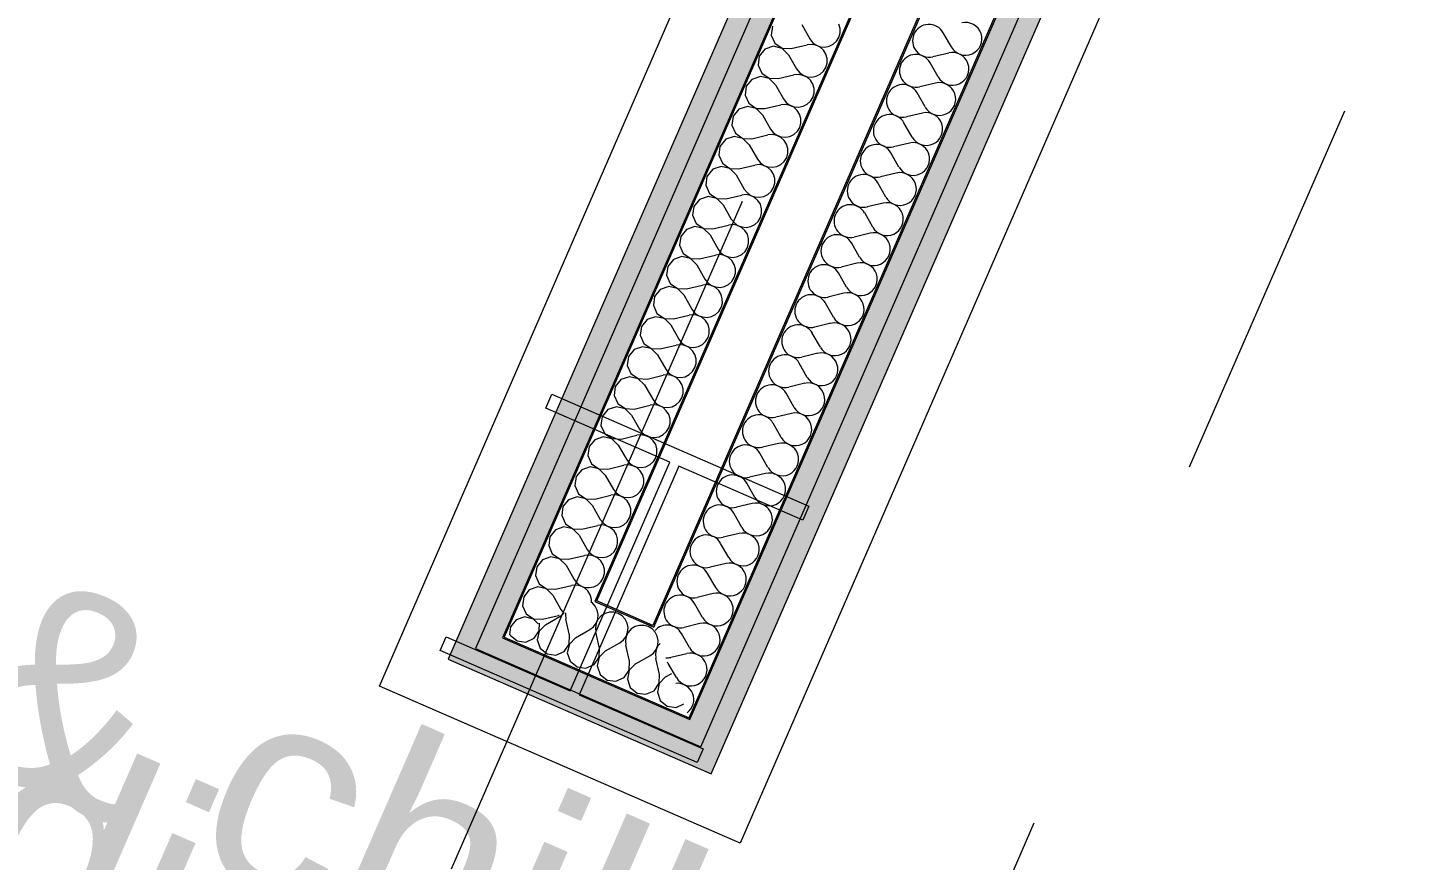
# Model space of a CAD drawing. Header units: millimetres. Extents: x -89663 to 74273, y -103666 to 18539.
# Drawn here: x -24198 to -23187, y -34435 to -33830 of the extents above; entities that cross this region are included whole.
import ezdxf
from ezdxf.enums import TextEntityAlignment as Align

# ---------------------------------------------------------------- set-up
doc = ezdxf.new("R2010")
doc.units = ezdxf.units.MM
doc.header["$MEASUREMENT"] = 0
doc.linetypes.add('Dashed', pattern=[564.444447, 282.222223, -282.222223])
doc.linetypes.add('Double Dashed', pattern=[1093.611073, 529.166651, -211.666656, 141.111112, -211.666656])
for name, color, linetype in [('A-25-M_Wall_Int', 7, 'Continuous'), ('A-95-MC_Marker_Section_P2.Marker', 7, 'Continuous'), ('COLUMN.IFC Import', 7, 'Continuous'), ('New_A-05-M_Gross_Int_Circulation', 7, 'Continuous'), ('New_A-15-MG_Structural_Grid_Phase_2', 7, 'Continuous'), ('New_A-25-M_Wall_Int', 7, 'Continuous')]:
    doc.layers.add(name, color=color, linetype=linetype)
for name, color, linetype, lineweight in [('A-25-M_Wall_Int_Pen_No__1', 7, 'Continuous', 13), ('A-95-MC_Marker_Section_P2.Marker_Pen_No__1', 7, 'Continuous', 13), ('COLUMN.IFC Import_Pen_No__2', 8, 'Continuous', 15), ('New_A-25-M_Wall_Int_Pen_No__1', 7, 'Continuous', 13), ('New_A-95-P_Text_1_50_GA_Pen_No__1', 7, 'Continuous', 13), ('New_ArchiCAD Zone Stamps_Pen_No__6', 7, 'Continuous', 35)]:
    doc.layers.add(name, color=color, linetype=linetype, lineweight=lineweight)
for name, color, linetype, lineweight, true_color in [('A-25-M_Wall_Int_Pen_No__107', 7, 'Continuous', 15, 0xa6a6a6), ('New_A-05-M_Gross_Int_Circulation_Pen_No__74', 7, 'Continuous', 20, 0x606060), ('New_A-15-MG_Structural_Grid_Phase_2_Pen_No__222', 7, 'Continuous', 13, 0x65af33), ('New_A-25-M_Wall_Int_Pen_No__107', 7, 'Continuous', 15, 0xa6a6a6)]:
    doc.layers.add(name, color=color, linetype=linetype, lineweight=lineweight, true_color=true_color)
doc.styles.add('GENERATED_STYLE_1', font='')
doc.styles.add('GENERATED_STYLE_3', font='')
doc.styles.add('GENERATED_STYLE_4', font='')
doc.styles.get('GENERATED_STYLE_1').set_extended_font_data('Arial', bold=True)
doc.styles.get('GENERATED_STYLE_3').set_extended_font_data('Arial')
doc.styles.get('GENERATED_STYLE_4').set_extended_font_data('Swis721 BT')

# ---------------------------------------------------------------- blocks, each defined once
blk = doc.blocks.new('catering seating and servery_INB 0113_1_1', base_point=(-33684.2, -45971.9))
at = {"layer": 'New_A-05-M_Gross_Int_Circulation_Pen_No__74', "linetype": 'Continuous'}
for p, q in [((-23057.6, -32992), (-23679.7, -34422.3)), ((-23942.1, -34308.1), (-23473, -33229.6)), ((-23679.7, -34422.3), (-23942.1, -34308.1))]:
    blk.add_line(p, q, dxfattribs=at)
at = {"layer": 'New_ArchiCAD Zone Stamps_Pen_No__6'}
for tag, height, style, p in [('ROOM_NAME', 250, 'GENERATED_STYLE_1', (-35356, -44046.5)), ('zoneNameLine2', 250, 'GENERATED_STYLE_1', (-35544.4, -44478.6)), ('ROOM_NUMBER', 200, 'GENERATED_STYLE_3', (-35732.8, -44899.3)), ('measuredAreaCode', 200, 'GENERATED_STYLE_3', (-35889.9, -45259.4)), ('DUMMY_649', 200, 'GENERATED_STYLE_3', (-35582.5, -45393.5)), ('DUMMY_650', 200, 'GENERATED_STYLE_3', (-34953.3, -45667.8)), ('DUMMY_651', 133.3, 'GENERATED_STYLE_3', (-34674, -45774.4))]:
    blk.add_attdef(tag, text='', height=height, rotation=336.4404, dxfattribs=dict(at, style=style)).set_placement(p, align=Align.TOP_LEFT)
blk = doc.blocks.new('*X487')
at = {"layer": 'New_A-25-M_Wall_Int_Pen_No__107', "linetype": 'Continuous'}
for p, q in [((-23526.3, -33843.7), (-23532.2, -33833.3)), ((-23528.2, -33848.1), (-23539.8, -33850.8)), ((-23535.9, -33865.5), (-23541.7, -33855.2)), ((-23545.4, -33887.3), (-23551.2, -33877)), ((-23537.8, -33869.9), (-23549.3, -33872.6)), ((-23554.9, -33909.2), (-23560.8, -33898.8)), ((-23547.3, -33891.7), (-23558.9, -33894.5)), ((-23556.8, -33913.5), (-23568.4, -33916.3)), ((-23564.4, -33931), (-23570.3, -33920.6)), ((-23566.3, -33935.4), (-23577.9, -33938.1)), ((-23573.9, -33952.8), (-23579.8, -33942.5)), ((-23575.8, -33957.2), (-23587.4, -33959.9)), ((-23583.4, -33974.6), (-23589.3, -33964.3)), ((-23585.3, -33979), (-23596.9, -33981.8)), ((-23593, -33996.5), (-23598.8, -33986.1)), ((-23594.9, -34000.8), (-23606.4, -34003.6)), ((-23602.5, -34018.3), (-23608.3, -34007.9)), ((-23612, -34040.1), (-23617.9, -34029.8)), ((-23604.4, -34022.7), (-23616, -34025.4)), ((-23613.9, -34044.5), (-23625.5, -34047.2)), ((-23621.5, -34061.9), (-23627.4, -34051.6)), ((-23623.4, -34066.3), (-23635, -34069.1)), ((-23631, -34083.8), (-23636.9, -34073.4)), ((-23632.9, -34088.1), (-23644.5, -34090.9)), ((-23640.5, -34105.6), (-23646.4, -34095.2)), ((-23642.4, -34110), (-23654, -34112.7)), ((-23650.1, -34127.4), (-23655.9, -34117.1)), ((-23652, -34131.8), (-23663.5, -34134.5)), ((-23659.6, -34149.2), (-23665.4, -34138.9)), ((-23669.1, -34171.1), (-23675, -34160.7)), ((-23661.5, -34153.6), (-23673.1, -34156.4)), ((-23678.6, -34192.9), (-23684.5, -34182.5)), ((-23671, -34175.4), (-23682.6, -34178.2)), ((-23680.5, -34197.3), (-23692.1, -34200)), ((-23688.1, -34214.7), (-23694, -34204.4)), ((-23690, -34219.1), (-23701.6, -34221.8)), ((-23697.6, -34236.5), (-23703.5, -34226.2)), ((-23699.5, -34240.9), (-23711.1, -34243.7)), ((-23707.2, -34258.4), (-23713, -34248)), ((-23709.1, -34262.7), (-23720.6, -34265.5)), ((-23716.7, -34280.2), (-23722.5, -34269.8)), ((-23726.2, -34302), (-23732.1, -34291.7)), ((-23718.6, -34284.6), (-23730.2, -34287.3))]:
    blk.add_line(p, q, dxfattribs=at)
for centre, start, end in [((-23542.6, -33839.2), 29.5705, 156.4404), ((-23516, -33837.8), 209.5705, 103.3103), ((-23542.6, -33839.2), 156.4404, 283.3103), ((-23552.1, -33861), 29.5705, 156.4404), ((-23525.5, -33859.6), 209.5705, 103.3103), ((-23552.1, -33861), 156.4404, 283.3103), ((-23535, -33881.5), 209.5705, 103.3103), ((-23561.6, -33882.9), 156.4404, 283.3103), ((-23561.6, -33882.9), 29.5705, 156.4404), ((-23571.1, -33904.7), 156.4404, 283.3103), ((-23571.1, -33904.7), 29.5705, 156.4404), ((-23544.5, -33903.3), 209.5705, 103.3103), ((-23580.6, -33926.5), 29.5705, 156.4404), ((-23554, -33925.1), 209.5705, 103.3103), ((-23580.6, -33926.5), 156.4404, 283.3103), ((-23590.1, -33948.3), 29.5705, 156.4404), ((-23563.6, -33946.9), 209.5705, 103.3103), ((-23590.1, -33948.3), 156.4404, 283.3103), ((-23599.7, -33970.2), 29.5705, 156.4404), ((-23573.1, -33968.8), 209.5705, 103.3103), ((-23599.7, -33970.2), 156.4404, 283.3103), ((-23609.2, -33992), 29.5705, 156.4404), ((-23582.6, -33990.6), 209.5705, 103.3103), ((-23609.2, -33992), 156.4404, 283.3103), ((-23592.1, -34012.4), 209.5705, 103.3103), ((-23618.7, -34013.8), 156.4404, 283.3103), ((-23618.7, -34013.8), 29.5705, 156.4404), ((-23628.2, -34035.6), 156.4404, 283.3103), ((-23628.2, -34035.6), 29.5705, 156.4404), ((-23601.6, -34034.2), 209.5705, 103.3103), ((-23637.7, -34057.5), 29.5705, 156.4404), ((-23611.1, -34056.1), 209.5705, 103.3103), ((-23637.7, -34057.5), 156.4404, 283.3103), ((-23647.2, -34079.3), 29.5705, 156.4404), ((-23620.7, -34077.9), 209.5705, 103.3103), ((-23647.2, -34079.3), 156.4404, 283.3103), ((-23656.8, -34101.1), 29.5705, 156.4404), ((-23630.2, -34099.7), 209.5705, 103.3103), ((-23656.8, -34101.1), 156.4404, 283.3103), ((-23666.3, -34122.9), 29.5705, 156.4404), ((-23639.7, -34121.5), 209.5705, 103.3103), ((-23666.3, -34122.9), 156.4404, 283.3103), ((-23649.2, -34143.4), 209.5705, 103.3103), ((-23675.8, -34144.8), 156.4404, 283.3103), ((-23675.8, -34144.8), 29.5705, 156.4404), ((-23685.3, -34166.6), 156.4404, 283.3103), ((-23685.3, -34166.6), 29.5705, 156.4404), ((-23658.7, -34165.2), 209.5705, 103.3103), ((-23694.8, -34188.4), 29.5705, 156.4404), ((-23668.3, -34187), 209.5705, 103.3103), ((-23694.8, -34188.4), 156.4404, 283.3103), ((-23704.4, -34210.2), 29.5705, 156.4404), ((-23677.8, -34208.8), 209.5705, 103.3103), ((-23704.4, -34210.2), 156.4404, 283.3103), ((-23713.9, -34232.1), 29.5705, 156.4404), ((-23687.3, -34230.7), 209.5705, 103.3103), ((-23713.9, -34232.1), 156.4404, 283.3103), ((-23723.4, -34253.9), 29.5705, 156.4404), ((-23696.8, -34252.5), 209.5705, 103.3103), ((-23723.4, -34253.9), 156.4404, 283.3103), ((-23732.9, -34275.7), 29.5705, 137.5995), ((-23706.3, -34274.3), 209.5705, 103.3103), ((-23732.9, -34275.7), 265.2814, 283.3103), ((-23742.4, -34297.5), 29.5705, 34.698), ((-23715.8, -34296.1), 209.5705, 103.3103), ((-23725.4, -34318), 306.8812, 95.9996)]:
    blk.add_arc(centre, 11.9, start, end, dxfattribs=at)
blk = doc.blocks.new('Wall_102_1', base_point=(-22755.6, -31999.1))
at = {"layer": 'New_A-25-M_Wall_Int_Pen_No__107', "linetype": 'Continuous'}
for points in [[(-23700.8, -34371.9), (-22664, -31994.4), (-22683.8, -32002.1), (-23708.5, -34352.2)], [(-23708.5, -34352.2), (-22683.8, -32002.1), (-22703.5, -32009.9), (-23716.3, -34332.4)]]:
    blk.add_hatch(color=256, dxfattribs=at).paths.add_polyline_path(points)
at = {"layer": 'New_A-25-M_Wall_Int_Pen_No__107', "linetype": 'Continuous', "lineweight": 0, "true_color": 0x535353}
for points in [[(-23716.3, -34332.4), (-22703.5, -32009.9), (-22704.8, -32010.4), (-23716.8, -34331.1)], [(-23742.6, -34265.3), (-22770.6, -32036.2), (-22772, -32036.7), (-23743.2, -34264)]]:
    blk.add_hatch(color=251, dxfattribs=at).paths.add_polyline_path(points)
at = {"layer": 'New_A-25-M_Wall_Int_Pen_No__1', "linetype": 'Continuous'}
for p, q in [((-23716.3, -34332.4), (-22703.5, -32009.9)), ((-23708.5, -34352.2), (-22683.8, -32002.1)), ((-23716.8, -34331.1), (-22704.8, -32010.4)), ((-23742.6, -34265.3), (-22770.6, -32036.2))]:
    blk.add_line(p, q, dxfattribs=at)
at = {"layer": 'New_A-25-M_Wall_Int_Pen_No__1', "linetype": 'Continuous', "flags": 128}
for points in [[(-23700.8, -34371.9), (-22664, -31994.4)], [(-22772, -32036.7), (-23743.2, -34264)]]:
    blk.add_lwpolyline(points, dxfattribs=at)
at = {"layer": 'New_A-25-M_Wall_Int', "color": 250, "lineweight": 50, "true_color": 0x2a2a2a}
blk.add_blockref('*X487', (0, 0), dxfattribs=at)
blk = doc.blocks.new('*X616')
at = {"layer": 'A-25-M_Wall_Int_Pen_No__107', "linetype": 'Continuous'}
for p, q in [((-23656.4, -33828.6), (-23657.3, -33835)), ((-23635.1, -33827.4), (-23629.2, -33837.8)), ((-23607.1, -33830.2), (-23608, -33827.1)), ((-23657.3, -33835), (-23654.6, -33840.9)), ((-23629.2, -33837.8), (-23627.2, -33840.4)), ((-23609.7, -33839.5), (-23608, -33836.7)), ((-23608, -33836.7), (-23607.1, -33833.5)), ((-23607.1, -33833.5), (-23607.1, -33830.2)), ((-23661.8, -33845.3), (-23665.9, -33850.4)), ((-23655.6, -33843.2), (-23661.8, -33845.3)), ((-23649.3, -33844.7), (-23655.6, -33843.2)), ((-23654.6, -33840.9), (-23649.2, -33844.6)), ((-23644.6, -33849.3), (-23649.3, -33844.7)), ((-23649.2, -33844.6), (-23642.7, -33844.9)), ((-23644.6, -33849.3), (-23638.8, -33859.6)), ((-23642.7, -33844.9), (-23631.1, -33842.2)), ((-23627.9, -33841.8), (-23631.1, -33842.2)), ((-23624.6, -33842.4), (-23627.9, -33841.8)), ((-23627.2, -33840.4), (-23624.6, -33842.4)), ((-23621.7, -33843.9), (-23624.6, -33842.4)), ((-23624.6, -33842.4), (-23621.5, -33843.5)), ((-23619.3, -33846.1), (-23621.7, -33843.9)), ((-23621.5, -33843.5), (-23618.3, -33843.8)), ((-23617.5, -33848.9), (-23619.3, -33846.1)), ((-23618.3, -33843.8), (-23615, -33843.2)), ((-23616.6, -33852), (-23617.5, -33848.9)), ((-23615, -33843.2), (-23612.1, -33841.7)), ((-23612.1, -33841.7), (-23609.7, -33839.5)), ((-23665.9, -33850.4), (-23666.8, -33856.8)), ((-23666.8, -33856.8), (-23664.1, -33862.8)), ((-23619.2, -33861.3), (-23617.5, -33858.5)), ((-23617.5, -33858.5), (-23616.6, -33855.3)), ((-23616.6, -33855.3), (-23616.6, -33852)), ((-23671.3, -33867.2), (-23675.4, -33872.2)), ((-23665.1, -33865.1), (-23671.3, -33867.2)), ((-23658.8, -33866.5), (-23665.1, -33865.1)), ((-23664.1, -33862.8), (-23658.7, -33866.4)), ((-23654.2, -33871.1), (-23658.8, -33866.5)), ((-23658.7, -33866.4), (-23652.2, -33866.7)), ((-23652.2, -33866.7), (-23640.7, -33864)), ((-23637.4, -33863.7), (-23640.7, -33864)), ((-23638.8, -33859.6), (-23636.8, -33862.2)), ((-23634.2, -33864.3), (-23637.4, -33863.7)), ((-23636.8, -33862.2), (-23634.1, -33864.2)), ((-23631.2, -33865.7), (-23634.2, -33864.3)), ((-23634.1, -33864.2), (-23631.1, -33865.3)), ((-23628.8, -33867.9), (-23631.2, -33865.7)), ((-23631.1, -33865.3), (-23627.8, -33865.6)), ((-23627, -33870.7), (-23628.8, -33867.9)), ((-23627.8, -33865.6), (-23624.6, -33865)), ((-23624.6, -33865), (-23621.6, -33863.5)), ((-23621.6, -33863.5), (-23619.2, -33861.3)), ((-23675.4, -33872.2), (-23676.3, -33878.6)), ((-23676.3, -33878.6), (-23673.6, -33884.6)), ((-23654.2, -33871.1), (-23648.3, -33881.4)), ((-23626.1, -33873.9), (-23627, -33870.7)), ((-23627, -33880.3), (-23626.1, -33877.2)), ((-23626.1, -33877.2), (-23626.1, -33873.9)), ((-23680.8, -33889), (-23684.9, -33894)), ((-23674.6, -33886.9), (-23680.8, -33889)), ((-23668.3, -33888.3), (-23674.6, -33886.9)), ((-23673.6, -33884.6), (-23668.3, -33888.3)), ((-23663.7, -33892.9), (-23668.3, -33888.3)), ((-23668.3, -33888.3), (-23661.8, -33888.5)), ((-23661.8, -33888.5), (-23650.2, -33885.8)), ((-23646.9, -33885.5), (-23650.2, -33885.8)), ((-23648.3, -33881.4), (-23646.3, -33884)), ((-23643.7, -33886.1), (-23646.9, -33885.5)), ((-23646.3, -33884), (-23643.6, -33886)), ((-23640.7, -33887.5), (-23643.7, -33886.1)), ((-23643.6, -33886), (-23640.6, -33887.2)), ((-23638.3, -33889.8), (-23640.7, -33887.5)), ((-23640.6, -33887.2), (-23637.3, -33887.5)), ((-23636.6, -33892.5), (-23638.3, -33889.8)), ((-23637.3, -33887.5), (-23634.1, -33886.8)), ((-23634.1, -33886.8), (-23631.1, -33885.3)), ((-23631.1, -33885.3), (-23628.7, -33883.1)), ((-23628.7, -33883.1), (-23627, -33880.3)), ((-23684.9, -33894), (-23685.8, -33900.5)), ((-23663.7, -33892.9), (-23657.8, -33903.3)), ((-23635.7, -33895.7), (-23636.6, -33892.5)), ((-23636.5, -33902.1), (-23635.6, -33899)), ((-23635.6, -33899), (-23635.7, -33895.7)), ((-23684.2, -33908.7), (-23690.3, -33910.8)), ((-23685.8, -33900.5), (-23683.2, -33906.4)), ((-23677.8, -33910.2), (-23684.2, -33908.7)), ((-23683.2, -33906.4), (-23677.8, -33910.1)), ((-23677.8, -33910.1), (-23671.3, -33910.4)), ((-23671.3, -33910.4), (-23659.7, -33907.6)), ((-23656.4, -33907.3), (-23659.7, -33907.6)), ((-23657.8, -33903.3), (-23655.8, -33905.9)), ((-23653.2, -33907.9), (-23656.4, -33907.3)), ((-23655.8, -33905.9), (-23653.2, -33907.8)), ((-23653.2, -33907.8), (-23650.1, -33909)), ((-23650.3, -33909.4), (-23653.2, -33907.9)), ((-23647.8, -33911.6), (-23650.3, -33909.4)), ((-23650.1, -33909), (-23646.8, -33909.3)), ((-23646.8, -33909.3), (-23643.6, -33908.7)), ((-23643.6, -33908.7), (-23640.7, -33907.2)), ((-23640.7, -33907.2), (-23638.2, -33904.9)), ((-23638.2, -33904.9), (-23636.5, -33902.1)), ((-23694.5, -33915.9), (-23695.3, -33922.3)), ((-23690.3, -33910.8), (-23694.5, -33915.9)), ((-23673.2, -33914.7), (-23677.8, -33910.2)), ((-23673.2, -33914.7), (-23667.3, -33925.1)), ((-23646.1, -33914.4), (-23647.8, -33911.6)), ((-23645.2, -33917.5), (-23646.1, -33914.4)), ((-23645.2, -33920.8), (-23645.2, -33917.5)), ((-23695.3, -33922.3), (-23692.7, -33928.2)), ((-23692.7, -33928.2), (-23687.3, -33931.9)), ((-23680.8, -33932.2), (-23669.2, -33929.5)), ((-23665.9, -33929.1), (-23669.2, -33929.5)), ((-23667.3, -33925.1), (-23665.3, -33927.7)), ((-23662.7, -33929.7), (-23665.9, -33929.1)), ((-23665.3, -33927.7), (-23662.7, -33929.7)), ((-23659.8, -33931.2), (-23662.7, -33929.7)), ((-23662.7, -33929.7), (-23659.6, -33930.8)), ((-23653.1, -33930.5), (-23650.2, -33929)), ((-23650.2, -33929), (-23647.8, -33926.8)), ((-23647.8, -33926.8), (-23646, -33924)), ((-23646, -33924), (-23645.2, -33920.8)), ((-23704, -33937.7), (-23704.8, -33944.1)), ((-23699.8, -33932.6), (-23704, -33937.7)), ((-23693.7, -33930.5), (-23699.8, -33932.6)), ((-23687.3, -33932), (-23693.7, -33930.5)), ((-23687.3, -33931.9), (-23680.8, -33932.2)), ((-23682.7, -33936.6), (-23687.3, -33932)), ((-23682.7, -33936.6), (-23676.8, -33946.9)), ((-23657.3, -33933.4), (-23659.8, -33931.2)), ((-23659.6, -33930.8), (-23656.3, -33931.1)), ((-23655.6, -33936.2), (-23657.3, -33933.4)), ((-23656.3, -33931.1), (-23653.1, -33930.5)), ((-23654.7, -33939.3), (-23655.6, -33936.2)), ((-23654.7, -33942.6), (-23654.7, -33939.3)), ((-23704.8, -33944.1), (-23702.2, -33950.1)), ((-23702.2, -33950.1), (-23696.8, -33953.7)), ((-23676.8, -33946.9), (-23674.8, -33949.5)), ((-23674.8, -33949.5), (-23672.2, -33951.5)), ((-23659.7, -33950.8), (-23657.3, -33948.6)), ((-23657.3, -33948.6), (-23655.6, -33945.8)), ((-23655.6, -33945.8), (-23654.7, -33942.6)), ((-23713.5, -33959.5), (-23714.4, -33965.9)), ((-23709.4, -33954.5), (-23713.5, -33959.5)), ((-23703.2, -33952.4), (-23709.4, -33954.5)), ((-23696.9, -33953.8), (-23703.2, -33952.4)), ((-23692.2, -33958.4), (-23696.9, -33953.8)), ((-23696.8, -33953.7), (-23690.3, -33954)), ((-23692.2, -33958.4), (-23686.3, -33968.7)), ((-23690.3, -33954), (-23678.7, -33951.3)), ((-23675.5, -33951), (-23678.7, -33951.3)), ((-23672.2, -33951.6), (-23675.5, -33951)), ((-23672.2, -33951.5), (-23669.1, -33952.6)), ((-23669.3, -33953), (-23672.2, -33951.6)), ((-23666.9, -33955.2), (-23669.3, -33953)), ((-23669.1, -33952.6), (-23665.8, -33952.9)), ((-23665.1, -33958), (-23666.9, -33955.2)), ((-23665.8, -33952.9), (-23662.6, -33952.3)), ((-23664.2, -33961.2), (-23665.1, -33958)), ((-23662.6, -33952.3), (-23659.7, -33950.8)), ((-23714.4, -33965.9), (-23711.7, -33971.9)), ((-23686.3, -33968.7), (-23684.3, -33971.3)), ((-23669.2, -33972.6), (-23666.8, -33970.4)), ((-23666.8, -33970.4), (-23665.1, -33967.6)), ((-23665.1, -33967.6), (-23664.2, -33964.5)), ((-23664.2, -33964.5), (-23664.2, -33961.2)), ((-23718.9, -33976.3), (-23723, -33981.3)), ((-23712.7, -33974.2), (-23718.9, -33976.3)), ((-23706.4, -33975.6), (-23712.7, -33974.2)), ((-23711.7, -33971.9), (-23706.3, -33975.6)), ((-23701.7, -33980.2), (-23706.4, -33975.6)), ((-23706.3, -33975.6), (-23699.8, -33975.8)), ((-23701.7, -33980.2), (-23695.9, -33990.6)), ((-23699.8, -33975.8), (-23688.2, -33973.1)), ((-23685, -33972.8), (-23688.2, -33973.1)), ((-23681.7, -33973.4), (-23685, -33972.8)), ((-23684.3, -33971.3), (-23681.7, -33973.3)), ((-23681.7, -33973.3), (-23678.6, -33974.5)), ((-23678.8, -33974.8), (-23681.7, -33973.4)), ((-23676.4, -33977.1), (-23678.8, -33974.8)), ((-23678.6, -33974.5), (-23675.4, -33974.8)), ((-23674.6, -33979.8), (-23676.4, -33977.1)), ((-23675.4, -33974.8), (-23672.1, -33974.1)), ((-23673.7, -33983), (-23674.6, -33979.8)), ((-23672.1, -33974.1), (-23669.2, -33972.6)), ((-23723, -33981.3), (-23723.9, -33987.8)), ((-23723.9, -33987.8), (-23721.2, -33993.7)), ((-23695.9, -33990.6), (-23693.9, -33993.2)), ((-23676.3, -33992.2), (-23674.6, -33989.4)), ((-23674.6, -33989.4), (-23673.7, -33986.3)), ((-23673.7, -33986.3), (-23673.7, -33983)), ((-23728.4, -33998.1), (-23732.5, -34003.1)), ((-23722.2, -33996), (-23728.4, -33998.1)), ((-23715.9, -33997.5), (-23722.2, -33996)), ((-23721.2, -33993.7), (-23715.8, -33997.4)), ((-23711.3, -34002), (-23715.9, -33997.5)), ((-23715.8, -33997.4), (-23709.3, -33997.7)), ((-23709.3, -33997.7), (-23697.8, -33994.9)), ((-23694.5, -33994.6), (-23697.8, -33994.9)), ((-23691.3, -33995.2), (-23694.5, -33994.6)), ((-23693.9, -33993.2), (-23691.2, -33995.1)), ((-23688.3, -33996.7), (-23691.3, -33995.2)), ((-23691.2, -33995.1), (-23688.2, -33996.3)), ((-23685.9, -33998.9), (-23688.3, -33996.7)), ((-23688.2, -33996.3), (-23684.9, -33996.6)), ((-23684.1, -34001.7), (-23685.9, -33998.9)), ((-23684.9, -33996.6), (-23681.7, -33996)), ((-23681.7, -33996), (-23678.7, -33994.5)), ((-23678.7, -33994.5), (-23676.3, -33992.2)), ((-23732.5, -34003.1), (-23733.4, -34009.6)), ((-23733.4, -34009.6), (-23730.7, -34015.5)), ((-23711.3, -34002), (-23705.4, -34012.4)), ((-23683.2, -34004.8), (-23684.1, -34001.7)), ((-23684.1, -34011.3), (-23683.2, -34008.1)), ((-23683.2, -34008.1), (-23683.2, -34004.8)), ((-23737.9, -34019.9), (-23742, -34025)), ((-23731.7, -34017.8), (-23737.9, -34019.9)), ((-23725.4, -34019.3), (-23731.7, -34017.8)), ((-23730.7, -34015.5), (-23725.4, -34019.2)), ((-23725.4, -34019.2), (-23718.9, -34019.5)), ((-23720.8, -34023.9), (-23725.4, -34019.3)), ((-23718.9, -34019.5), (-23707.3, -34016.8)), ((-23704, -34016.4), (-23707.3, -34016.8)), ((-23705.4, -34012.4), (-23703.4, -34015)), ((-23700.8, -34017), (-23704, -34016.4)), ((-23703.4, -34015), (-23700.7, -34017)), ((-23697.8, -34018.5), (-23700.8, -34017)), ((-23700.7, -34017), (-23697.7, -34018.1)), ((-23695.4, -34020.7), (-23697.8, -34018.5)), ((-23697.7, -34018.1), (-23694.4, -34018.4)), ((-23693.7, -34023.5), (-23695.4, -34020.7)), ((-23694.4, -34018.4), (-23691.2, -34017.8)), ((-23691.2, -34017.8), (-23688.2, -34016.3)), ((-23688.2, -34016.3), (-23685.8, -34014.1)), ((-23685.8, -34014.1), (-23684.1, -34011.3)), ((-23742, -34025), (-23742.9, -34031.4)), ((-23720.8, -34023.9), (-23714.9, -34034.2)), ((-23692.8, -34026.6), (-23693.7, -34023.5)), ((-23693.6, -34033.1), (-23692.7, -34029.9)), ((-23692.7, -34029.9), (-23692.8, -34026.6)), ((-23741.3, -34039.7), (-23747.4, -34041.8)), ((-23742.9, -34031.4), (-23740.3, -34037.4)), ((-23734.9, -34041.1), (-23741.3, -34039.7)), ((-23740.3, -34037.4), (-23734.9, -34041)), ((-23734.9, -34041), (-23728.4, -34041.3)), ((-23730.3, -34045.7), (-23734.9, -34041.1)), ((-23728.4, -34041.3), (-23716.8, -34038.6)), ((-23713.5, -34038.3), (-23716.8, -34038.6)), ((-23714.9, -34034.2), (-23712.9, -34036.8)), ((-23710.3, -34038.9), (-23713.5, -34038.3)), ((-23712.9, -34036.8), (-23710.3, -34038.8)), ((-23710.3, -34038.8), (-23707.2, -34039.9)), ((-23707.4, -34040.3), (-23710.3, -34038.9)), ((-23704.9, -34042.5), (-23707.4, -34040.3)), ((-23707.2, -34039.9), (-23703.9, -34040.2)), ((-23703.9, -34040.2), (-23700.7, -34039.6)), ((-23700.7, -34039.6), (-23697.8, -34038.1)), ((-23697.8, -34038.1), (-23695.3, -34035.9)), ((-23695.3, -34035.9), (-23693.6, -34033.1)), ((-23751.6, -34046.8), (-23752.4, -34053.2)), ((-23747.4, -34041.8), (-23751.6, -34046.8)), ((-23730.3, -34045.7), (-23724.4, -34056)), ((-23703.2, -34045.3), (-23704.9, -34042.5)), ((-23702.3, -34048.5), (-23703.2, -34045.3)), ((-23702.3, -34051.8), (-23702.3, -34048.5)), ((-23750.8, -34061.5), (-23756.9, -34063.6)), ((-23752.4, -34053.2), (-23749.8, -34059.2)), ((-23744.4, -34062.9), (-23750.8, -34061.5)), ((-23749.8, -34059.2), (-23744.4, -34062.9)), ((-23737.9, -34063.1), (-23726.3, -34060.4)), ((-23723, -34060.1), (-23726.3, -34060.4)), ((-23724.4, -34056), (-23722.4, -34058.6)), ((-23719.8, -34060.7), (-23723, -34060.1)), ((-23722.4, -34058.6), (-23719.8, -34060.6)), ((-23719.8, -34060.6), (-23716.7, -34061.8)), ((-23716.9, -34062.1), (-23719.8, -34060.7)), ((-23713.4, -34062.1), (-23710.2, -34061.4)), ((-23710.2, -34061.4), (-23707.3, -34059.9)), ((-23707.3, -34059.9), (-23704.9, -34057.7)), ((-23704.9, -34057.7), (-23703.1, -34054.9)), ((-23703.1, -34054.9), (-23702.3, -34051.8)), ((-23761.1, -34068.6), (-23761.9, -34075.1)), ((-23756.9, -34063.6), (-23761.1, -34068.6)), ((-23739.8, -34067.5), (-23744.4, -34062.9)), ((-23744.4, -34062.9), (-23737.9, -34063.1)), ((-23739.8, -34067.5), (-23733.9, -34077.9)), ((-23714.4, -34064.4), (-23716.9, -34062.1)), ((-23716.7, -34061.8), (-23713.4, -34062.1)), ((-23712.7, -34067.1), (-23714.4, -34064.4)), ((-23711.8, -34070.3), (-23712.7, -34067.1)), ((-23711.8, -34073.6), (-23711.8, -34070.3)), ((-23761.9, -34075.1), (-23759.3, -34081)), ((-23759.3, -34081), (-23753.9, -34084.7)), ((-23733.9, -34077.9), (-23731.9, -34080.5)), ((-23731.9, -34080.5), (-23729.3, -34082.4)), ((-23719.7, -34083.3), (-23716.8, -34081.8)), ((-23716.8, -34081.8), (-23714.4, -34079.5)), ((-23714.4, -34079.5), (-23712.7, -34076.7)), ((-23712.7, -34076.7), (-23711.8, -34073.6)), ((-23770.6, -34090.4), (-23771.5, -34096.9)), ((-23766.5, -34085.4), (-23770.6, -34090.4)), ((-23760.3, -34083.3), (-23766.5, -34085.4)), ((-23754, -34084.8), (-23760.3, -34083.3)), ((-23749.3, -34089.3), (-23754, -34084.8)), ((-23753.9, -34084.7), (-23747.4, -34085)), ((-23749.3, -34089.3), (-23743.4, -34099.7)), ((-23747.4, -34085), (-23735.8, -34082.2)), ((-23732.6, -34081.9), (-23735.8, -34082.2)), ((-23729.3, -34082.5), (-23732.6, -34081.9)), ((-23729.3, -34082.4), (-23726.2, -34083.6)), ((-23726.4, -34084), (-23729.3, -34082.5)), ((-23724, -34086.2), (-23726.4, -34084)), ((-23726.2, -34083.6), (-23722.9, -34083.9)), ((-23722.2, -34089), (-23724, -34086.2)), ((-23722.9, -34083.9), (-23719.7, -34083.3)), ((-23721.3, -34092.1), (-23722.2, -34089)), ((-23771.5, -34096.9), (-23768.8, -34102.8)), ((-23743.4, -34099.7), (-23741.4, -34102.3)), ((-23726.3, -34103.6), (-23723.9, -34101.4)), ((-23723.9, -34101.4), (-23722.2, -34098.6)), ((-23722.2, -34098.6), (-23721.3, -34095.4)), ((-23721.3, -34095.4), (-23721.3, -34092.1)), ((-23776, -34107.2), (-23780.1, -34112.3)), ((-23769.8, -34105.1), (-23776, -34107.2)), ((-23763.5, -34106.6), (-23769.8, -34105.1)), ((-23768.8, -34102.8), (-23763.4, -34106.5)), ((-23758.8, -34111.2), (-23763.5, -34106.6)), ((-23763.4, -34106.5), (-23756.9, -34106.8)), ((-23758.8, -34111.2), (-23753, -34121.5)), ((-23756.9, -34106.8), (-23745.3, -34104.1)), ((-23742.1, -34103.7), (-23745.3, -34104.1)), ((-23738.8, -34104.3), (-23742.1, -34103.7)), ((-23741.4, -34102.3), (-23738.8, -34104.3)), ((-23735.9, -34105.8), (-23738.8, -34104.3)), ((-23738.8, -34104.3), (-23735.7, -34105.4)), ((-23733.5, -34108), (-23735.9, -34105.8)), ((-23735.7, -34105.4), (-23732.5, -34105.7)), ((-23731.7, -34110.8), (-23733.5, -34108)), ((-23732.5, -34105.7), (-23729.2, -34105.1)), ((-23730.8, -34113.9), (-23731.7, -34110.8)), ((-23729.2, -34105.1), (-23726.3, -34103.6)), ((-23780.1, -34112.3), (-23781, -34118.7)), ((-23781, -34118.7), (-23778.3, -34124.7)), ((-23753, -34121.5), (-23751, -34124.1)), ((-23733.4, -34123.2), (-23731.7, -34120.4)), ((-23731.7, -34120.4), (-23730.8, -34117.2)), ((-23730.8, -34117.2), (-23730.8, -34113.9)), ((-23785.5, -34129.1), (-23789.6, -34134.1)), ((-23779.3, -34127), (-23785.5, -34129.1)), ((-23773, -34128.4), (-23779.3, -34127)), ((-23778.3, -34124.7), (-23772.9, -34128.3)), ((-23768.4, -34133), (-23773, -34128.4)), ((-23772.9, -34128.3), (-23766.4, -34128.6)), ((-23766.4, -34128.6), (-23754.9, -34125.9)), ((-23751.6, -34125.6), (-23754.9, -34125.9)), ((-23748.4, -34126.2), (-23751.6, -34125.6)), ((-23751, -34124.1), (-23748.3, -34126.1)), ((-23745.4, -34127.6), (-23748.4, -34126.2)), ((-23748.3, -34126.1), (-23745.3, -34127.2)), ((-23743, -34129.8), (-23745.4, -34127.6)), ((-23745.3, -34127.2), (-23742, -34127.5)), ((-23741.2, -34132.6), (-23743, -34129.8)), ((-23742, -34127.5), (-23738.8, -34126.9)), ((-23738.8, -34126.9), (-23735.8, -34125.4)), ((-23735.8, -34125.4), (-23733.4, -34123.2)), ((-23789.6, -34134.1), (-23790.5, -34140.5)), ((-23790.5, -34140.5), (-23787.8, -34146.5)), ((-23768.4, -34133), (-23762.5, -34143.3)), ((-23742.9, -34145), (-23741.2, -34142.2)), ((-23740.3, -34135.8), (-23741.2, -34132.6)), ((-23741.2, -34142.2), (-23740.3, -34139.1)), ((-23740.3, -34139.1), (-23740.3, -34135.8)), ((-23795, -34150.9), (-23799.1, -34155.9)), ((-23788.8, -34148.8), (-23795, -34150.9)), ((-23782.5, -34150.2), (-23788.8, -34148.8)), ((-23787.8, -34146.5), (-23782.5, -34150.2)), ((-23777.9, -34154.8), (-23782.5, -34150.2)), ((-23782.5, -34150.2), (-23776, -34150.4)), ((-23776, -34150.4), (-23764.4, -34147.7)), ((-23761.1, -34147.4), (-23764.4, -34147.7)), ((-23762.5, -34143.3), (-23760.5, -34145.9)), ((-23757.9, -34148), (-23761.1, -34147.4)), ((-23760.5, -34145.9), (-23757.8, -34147.9)), ((-23754.9, -34149.4), (-23757.9, -34148)), ((-23757.8, -34147.9), (-23754.8, -34149.1)), ((-23752.5, -34151.7), (-23754.9, -34149.4)), ((-23754.8, -34149.1), (-23751.5, -34149.4)), ((-23750.8, -34154.4), (-23752.5, -34151.7)), ((-23751.5, -34149.4), (-23748.3, -34148.7)), ((-23748.3, -34148.7), (-23745.3, -34147.2)), ((-23745.3, -34147.2), (-23742.9, -34145)), ((-23799.1, -34155.9), (-23800, -34162.4)), ((-23800, -34162.4), (-23797.4, -34168.3)), ((-23777.9, -34154.8), (-23772, -34165.2)), ((-23749.9, -34157.6), (-23750.8, -34154.4)), ((-23750.7, -34164), (-23749.8, -34160.9)), ((-23749.8, -34160.9), (-23749.9, -34157.6)), ((-23804.5, -34172.7), (-23808.7, -34177.7)), ((-23798.4, -34170.6), (-23804.5, -34172.7)), ((-23792, -34172.1), (-23798.4, -34170.6)), ((-23797.4, -34168.3), (-23792, -34172)), ((-23792, -34172), (-23785.5, -34172.3)), ((-23787.4, -34176.6), (-23792, -34172.1)), ((-23785.5, -34172.3), (-23773.9, -34169.5)), ((-23770.6, -34169.2), (-23773.9, -34169.5)), ((-23772, -34165.2), (-23770, -34167.8)), ((-23767.4, -34169.8), (-23770.6, -34169.2)), ((-23770, -34167.8), (-23767.4, -34169.7)), ((-23767.4, -34169.7), (-23764.3, -34170.9)), ((-23764.5, -34171.3), (-23767.4, -34169.8)), ((-23762, -34173.5), (-23764.5, -34171.3)), ((-23764.3, -34170.9), (-23761, -34171.2)), ((-23761, -34171.2), (-23757.8, -34170.6)), ((-23757.8, -34170.6), (-23754.9, -34169.1)), ((-23754.9, -34169.1), (-23752.4, -34166.8)), ((-23752.4, -34166.8), (-23750.7, -34164)), ((-23808.7, -34177.7), (-23809.5, -34184.2)), ((-23787.4, -34176.6), (-23781.5, -34187)), ((-23760.3, -34176.3), (-23762, -34173.5)), ((-23759.4, -34179.4), (-23760.3, -34176.3)), ((-23760.2, -34185.9), (-23759.4, -34182.7)), ((-23759.4, -34182.7), (-23759.4, -34179.4)), ((-23807.9, -34192.4), (-23814, -34194.5)), ((-23809.5, -34184.2), (-23806.9, -34190.1)), ((-23801.5, -34193.9), (-23807.9, -34192.4)), ((-23806.9, -34190.1), (-23801.5, -34193.8)), ((-23795, -34194.1), (-23783.4, -34191.4)), ((-23780.1, -34191), (-23783.4, -34191.4)), ((-23781.5, -34187), (-23779.5, -34189.6)), ((-23776.9, -34191.6), (-23780.1, -34191)), ((-23779.5, -34189.6), (-23776.9, -34191.6)), ((-23774, -34193.1), (-23776.9, -34191.6)), ((-23776.9, -34191.6), (-23773.8, -34192.7)), ((-23773.8, -34192.7), (-23770.5, -34193)), ((-23770.5, -34193), (-23767.3, -34192.4)), ((-23767.3, -34192.4), (-23764.4, -34190.9)), ((-23764.4, -34190.9), (-23762, -34188.7)), ((-23762, -34188.7), (-23760.2, -34185.9)), ((-23818.2, -34199.6), (-23819, -34206)), ((-23814, -34194.5), (-23818.2, -34199.6)), ((-23801.5, -34193.8), (-23795, -34194.1)), ((-23796.9, -34198.5), (-23801.5, -34193.9)), ((-23796.9, -34198.5), (-23791, -34208.8)), ((-23771.5, -34195.3), (-23774, -34193.1)), ((-23769.8, -34198.1), (-23771.5, -34195.3)), ((-23768.9, -34201.2), (-23769.8, -34198.1)), ((-23768.9, -34204.5), (-23768.9, -34201.2)), ((-23819, -34206), (-23816.4, -34212)), ((-23816.4, -34212), (-23811, -34215.6)), ((-23804.5, -34215.9), (-23792.9, -34213.2)), ((-23789.7, -34212.9), (-23792.9, -34213.2)), ((-23791, -34208.8), (-23789, -34211.4)), ((-23786.4, -34213.5), (-23789.7, -34212.9)), ((-23789, -34211.4), (-23786.4, -34213.4)), ((-23776.8, -34214.2), (-23773.9, -34212.7)), ((-23773.9, -34212.7), (-23771.5, -34210.5)), ((-23771.5, -34210.5), (-23769.8, -34207.7)), ((-23769.8, -34207.7), (-23768.9, -34204.5)), ((-23827.7, -34221.4), (-23828.6, -34227.8)), ((-23823.6, -34216.4), (-23827.7, -34221.4)), ((-23817.4, -34214.3), (-23823.6, -34216.4)), ((-23811.1, -34215.7), (-23817.4, -34214.3)), ((-23806.4, -34220.3), (-23811.1, -34215.7)), ((-23811, -34215.6), (-23804.5, -34215.9)), ((-23806.4, -34220.3), (-23800.5, -34230.6)), ((-23786.4, -34213.4), (-23783.3, -34214.5)), ((-23783.5, -34214.9), (-23786.4, -34213.5)), ((-23781.1, -34217.1), (-23783.5, -34214.9)), ((-23783.3, -34214.5), (-23780, -34214.8)), ((-23779.3, -34219.9), (-23781.1, -34217.1)), ((-23780, -34214.8), (-23776.8, -34214.2)), ((-23778.4, -34223.1), (-23779.3, -34219.9)), ((-23778.4, -34226.4), (-23778.4, -34223.1)), ((-23828.6, -34227.8), (-23825.9, -34233.8)), ((-23800.5, -34230.6), (-23798.5, -34233.2)), ((-23798.5, -34233.2), (-23795.9, -34235.2)), ((-23783.4, -34234.5), (-23781, -34232.3)), ((-23781, -34232.3), (-23779.3, -34229.5)), ((-23779.3, -34229.5), (-23778.4, -34226.4)), ((-23837.2, -34243.2), (-23838.1, -34249.7)), ((-23833.1, -34238.2), (-23837.2, -34243.2)), ((-23826.9, -34236.1), (-23833.1, -34238.2)), ((-23820.6, -34237.5), (-23826.9, -34236.1)), ((-23825.9, -34233.8), (-23820.5, -34237.5)), ((-23815.9, -34242.1), (-23820.6, -34237.5)), ((-23820.5, -34237.5), (-23814, -34237.7)), ((-23815.9, -34242.1), (-23810.1, -34252.5)), ((-23814, -34237.7), (-23802.4, -34235)), ((-23799.2, -34234.7), (-23802.4, -34235)), ((-23795.9, -34235.3), (-23799.2, -34234.7)), ((-23795.9, -34235.2), (-23792.8, -34236.4)), ((-23793, -34236.7), (-23795.9, -34235.3)), ((-23790.6, -34239), (-23793, -34236.7)), ((-23792.8, -34236.4), (-23789.6, -34236.6)), ((-23788.8, -34241.7), (-23790.6, -34239)), ((-23789.6, -34236.6), (-23786.3, -34236)), ((-23787.9, -34244.9), (-23788.8, -34241.7)), ((-23786.3, -34236), (-23783.4, -34234.5)), ((-23838.1, -34249.7), (-23835.4, -34255.6)), ((-23810.1, -34252.5), (-23808.1, -34255.1)), ((-23787.9, -34247.6), (-23787.9, -34244.9)), ((-23842.6, -34260), (-23846.7, -34265)), ((-23836.4, -34257.9), (-23842.6, -34260)), ((-23830.1, -34259.4), (-23836.4, -34257.9)), ((-23835.4, -34255.6), (-23830, -34259.3)), ((-23826.6, -34262.8), (-23830.1, -34259.4)), ((-23830, -34259.3), (-23823.5, -34259.6)), ((-23823.5, -34259.6), (-23812, -34256.8)), ((-23811.3, -34256.8), (-23812, -34256.8)), ((-23808.1, -34255.1), (-23807.7, -34255.4)), ((-23846.7, -34265), (-23847.5, -34271))]:
    blk.add_line(p, q, dxfattribs=at)
blk = doc.blocks.new('Wall_193_1', base_point=(-23784.1, -34246.1))
at = {"layer": 'A-25-M_Wall_Int_Pen_No__107', "linetype": 'Continuous', "lineweight": 0, "true_color": 0x535353}
for points in [[(-23315.3, -33168.4), (-23785.4, -34246.6), (-23784.1, -34246.1), (-23314, -33167.9)], [(-23382.4, -33194.8), (-23852.6, -34273), (-23851.3, -34272.5), (-23381.1, -33194.3)]]:
    blk.add_hatch(color=251, dxfattribs=at).paths.add_polyline_path(points)
at = {"layer": 'A-25-M_Wall_Int_Pen_No__107', "linetype": 'Continuous'}
for points in [[(-23402.2, -33202.6), (-23872.3, -34280.7), (-23852.6, -34273), (-23382.4, -33194.8)], [(-23421.9, -33210.3), (-23892.1, -34288.5), (-23872.3, -34280.7), (-23402.2, -33202.6)]]:
    blk.add_hatch(color=256, dxfattribs=at).paths.add_polyline_path(points)
at = {"layer": 'A-25-M_Wall_Int_Pen_No__1', "linetype": 'Continuous'}
for p, q in [((-23315.3, -33168.4), (-23785.4, -34246.6)), ((-23382.4, -33194.8), (-23852.6, -34273)), ((-23381.1, -33194.3), (-23851.3, -34272.5)), ((-23402.2, -33202.6), (-23872.3, -34280.7))]:
    blk.add_line(p, q, dxfattribs=at)
at = {"layer": 'A-25-M_Wall_Int_Pen_No__1', "linetype": 'Continuous', "flags": 128}
for points in [[(-23784.1, -34246.1), (-23314, -33167.9)], [(-23421.9, -33210.3), (-23892.1, -34288.5)]]:
    blk.add_lwpolyline(points, dxfattribs=at)
at = {"layer": 'A-25-M_Wall_Int', "color": 250, "lineweight": 50, "true_color": 0x2a2a2a}
blk.add_blockref('*X616', (0, 0), dxfattribs=at)
blk = doc.blocks.new('*X618')
at = {"layer": 'A-25-M_Wall_Int_Pen_No__107', "linetype": 'Continuous'}
for p, q in [((-23787.4, -34247.5), (-23787.6, -34247.5)), ((-23785.2, -34250), (-23787.4, -34247.5)), ((-23783.7, -34252.9), (-23785.2, -34250)), ((-23783.1, -34256.1), (-23783.7, -34252.9)), ((-23825.9, -34268), (-23825.7, -34262.4)), ((-23821.3, -34263.5), (-23825.9, -34268.1)), ((-23821.3, -34263.5), (-23810.9, -34257.6)), ((-23810.9, -34257.6), (-23808.4, -34255.7)), ((-23806.7, -34255), (-23806.9, -34256.2)), ((-23806.9, -34256.2), (-23806.6, -34259.5)), ((-23803.8, -34271.1), (-23806.6, -34259.5)), ((-23786.5, -34265.1), (-23784.5, -34262.5)), ((-23784.5, -34262.5), (-23785.1, -34265.7)), ((-23784.5, -34262.5), (-23783.4, -34259.4)), ((-23783, -34259.6), (-23784.5, -34262.5)), ((-23783.4, -34259.4), (-23783.1, -34256.1)), ((-23780.8, -34257.1), (-23783, -34259.6)), ((-23778, -34255.4), (-23780.8, -34257.1)), ((-23774.9, -34254.5), (-23778, -34255.4)), ((-23771.6, -34254.5), (-23774.9, -34254.5)), ((-23768.4, -34255.3), (-23771.6, -34254.5)), ((-23765.6, -34257.1), (-23768.4, -34255.3)), ((-23763.4, -34259.5), (-23765.6, -34257.1)), ((-23761.9, -34262.4), (-23763.4, -34259.5)), ((-23761.3, -34265.6), (-23761.9, -34262.4)), ((-23847.1, -34270.8), (-23847, -34271.1)), ((-23847, -34271.1), (-23842, -34275.2)), ((-23835.6, -34276.1), (-23829.6, -34273.4)), ((-23829.6, -34273.4), (-23825.9, -34268)), ((-23825.9, -34268.1), (-23827.3, -34274.4)), ((-23804.1, -34277.6), (-23803.8, -34271.1)), ((-23799.5, -34273), (-23804, -34277.6)), ((-23799.5, -34273), (-23789.1, -34267.1)), ((-23789.1, -34267.1), (-23786.5, -34265.1)), ((-23785.1, -34265.7), (-23784.8, -34269)), ((-23782, -34280.6), (-23784.8, -34269)), ((-23764.7, -34274.6), (-23762.7, -34272)), ((-23762.6, -34272), (-23763.2, -34275.2)), ((-23762.7, -34272), (-23761.6, -34268.9)), ((-23761.2, -34269.1), (-23762.6, -34272)), ((-23761.6, -34268.9), (-23761.3, -34265.6)), ((-23759, -34266.6), (-23761.2, -34269.1)), ((-23756.2, -34264.9), (-23759, -34266.6)), ((-23753, -34264), (-23756.2, -34264.9)), ((-23749.7, -34264), (-23753, -34264)), ((-23746.6, -34264.9), (-23749.7, -34264)), ((-23743.8, -34266.6), (-23746.6, -34264.9)), ((-23741.6, -34269), (-23743.8, -34266.6)), ((-23740.1, -34271.9), (-23741.6, -34269)), ((-23739.5, -34275.1), (-23740.1, -34271.9)), ((-23842, -34275.2), (-23835.6, -34276.1)), ((-23827.3, -34274.4), (-23825.2, -34280.6)), ((-23825.2, -34280.6), (-23820.2, -34284.7)), ((-23813.7, -34285.6), (-23807.8, -34282.9)), ((-23807.8, -34282.9), (-23804.1, -34277.6)), ((-23804, -34277.6), (-23805.5, -34283.9)), ((-23805.5, -34283.9), (-23803.4, -34290.1)), ((-23782.3, -34287.1), (-23782, -34280.6)), ((-23777.6, -34282.5), (-23782.2, -34287.1)), ((-23777.6, -34282.5), (-23767.3, -34276.6)), ((-23767.3, -34276.6), (-23764.7, -34274.6)), ((-23763.2, -34275.2), (-23762.9, -34278.5)), ((-23760.2, -34290.1), (-23762.9, -34278.5)), ((-23742.9, -34284.1), (-23740.9, -34281.5)), ((-23740.8, -34281.5), (-23741.4, -34284.8)), ((-23740.9, -34281.5), (-23739.7, -34278.4)), ((-23739.4, -34278.6), (-23740.8, -34281.5)), ((-23739.7, -34278.4), (-23739.5, -34275.1)), ((-23738, -34277.1), (-23739.4, -34278.6)), ((-23820.2, -34284.7), (-23813.7, -34285.6)), ((-23803.4, -34290.1), (-23798.4, -34294.2)), ((-23791.9, -34295.1), (-23786, -34292.5)), ((-23786, -34292.5), (-23782.3, -34287.1)), ((-23782.2, -34287.1), (-23783.7, -34293.5)), ((-23783.7, -34293.5), (-23781.6, -34299.6)), ((-23760.5, -34296.6), (-23760.2, -34290.1)), ((-23755.8, -34292), (-23760.4, -34296.6)), ((-23755.8, -34292), (-23745.5, -34286.1)), ((-23745.5, -34286.1), (-23742.9, -34284.1)), ((-23741.4, -34284.8), (-23741.1, -34288)), ((-23738.4, -34299.6), (-23741.1, -34288)), ((-23798.4, -34294.2), (-23791.9, -34295.1)), ((-23781.6, -34299.6), (-23776.5, -34303.8)), ((-23776.5, -34303.8), (-23770.1, -34304.6)), ((-23770.1, -34304.6), (-23764.1, -34302)), ((-23764.1, -34302), (-23760.5, -34296.6)), ((-23760.4, -34296.6), (-23761.8, -34303)), ((-23761.8, -34303), (-23759.7, -34309.1)), ((-23738.6, -34306.1), (-23738.4, -34299.6)), ((-23734, -34301.5), (-23738.6, -34306.2)), ((-23734, -34301.5), (-23729.4, -34298.9)), ((-23759.7, -34309.1), (-23754.7, -34313.3)), ((-23754.7, -34313.3), (-23748.3, -34314.1)), ((-23748.3, -34314.1), (-23742.3, -34311.5)), ((-23742.3, -34311.5), (-23738.6, -34306.1)), ((-23738.6, -34306.2), (-23740, -34312.5)), ((-23740, -34312.5), (-23737.9, -34318.7)), ((-23737.9, -34318.7), (-23732.9, -34322.8)), ((-23732.9, -34322.8), (-23726.4, -34323.7)), ((-23726.4, -34323.7), (-23720.7, -34321.1))]:
    blk.add_line(p, q, dxfattribs=at)
blk = doc.blocks.new('Wall_194_1', base_point=(-23743.2, -34264))
at = {"layer": 'A-25-M_Wall_Int_Pen_No__107', "linetype": 'Continuous', "lineweight": 0, "true_color": 0x535353}
for points in [[(-23785.4, -34246.6), (-23742.6, -34265.3), (-23743.2, -34264), (-23784.1, -34246.1)], [(-23852.6, -34273), (-23716.3, -34332.4), (-23716.8, -34331.1), (-23851.3, -34272.5)]]:
    blk.add_hatch(color=251, dxfattribs=at).paths.add_polyline_path(points)
at = {"layer": 'A-25-M_Wall_Int_Pen_No__107', "linetype": 'Continuous'}
for points in [[(-23872.3, -34280.7), (-23708.5, -34352.2), (-23716.3, -34332.4), (-23852.6, -34273)], [(-23892.1, -34288.5), (-23700.8, -34371.9), (-23708.5, -34352.2), (-23872.3, -34280.7)]]:
    blk.add_hatch(color=256, dxfattribs=at).paths.add_polyline_path(points)
at = {"layer": 'A-25-M_Wall_Int_Pen_No__1', "linetype": 'Continuous'}
for p, q in [((-23785.4, -34246.6), (-23742.6, -34265.3)), ((-23852.6, -34273), (-23716.3, -34332.4)), ((-23851.3, -34272.5), (-23716.8, -34331.1)), ((-23872.3, -34280.7), (-23708.5, -34352.2))]:
    blk.add_line(p, q, dxfattribs=at)
at = {"layer": 'A-25-M_Wall_Int_Pen_No__1', "linetype": 'Continuous', "flags": 128}
for points in [[(-23743.2, -34264), (-23784.1, -34246.1)], [(-23892.1, -34288.5), (-23700.8, -34371.9)]]:
    blk.add_lwpolyline(points, dxfattribs=at)
at = {"layer": 'A-25-M_Wall_Int', "color": 250, "lineweight": 50, "true_color": 0x2a2a2a}
blk.add_blockref('*X618', (0, 0), dxfattribs=at)
blk = doc.blocks.new('Column 152')
at = {"layer": 'COLUMN.IFC Import_Pen_No__2', "linetype": 'Continuous'}
for p, q in [((-101.8, 101.6), (101.8, 101.6)), ((-101.8, 90.6), (-101.8, 101.6)), ((101.8, 101.6), (101.8, 90.6)), ((-3.6, 90.6), (-101.8, 90.6)), ((-3.6, -90.6), (-3.6, 90.6)), ((3.6, 90.6), (3.6, -90.6)), ((101.8, 90.6), (3.6, 90.6)), ((-101.8, -90.6), (-3.6, -90.6)), ((-101.8, -101.6), (-101.8, -90.6)), ((3.6, -90.6), (101.8, -90.6)), ((101.8, -90.6), (101.8, -101.6)), ((101.8, -101.6), (-101.8, -101.6))]:
    blk.add_line(p, q, dxfattribs=at)
blk = doc.blocks.new('Standard grid marker_36')
at = {"layer": 'New_A-15-MG_Structural_Grid_Phase_2_Pen_No__222', "linetype": 'Double Dashed'}
blk.add_line((18746, 0), (0, 0), dxfattribs=at)
at = {"layer": 'New_A-15-MG_Structural_Grid_Phase_2_Pen_No__222', "style": 'GENERATED_STYLE_4'}
for tag, p in [('AC_MarkerText_1_0', (-500, 41.2)), ('AC_MarkerText_1_1', (58742.4, 41.2))]:
    blk.add_attdef(tag, text='', height=350, rotation=270, dxfattribs=at).set_placement(p, align=Align.MIDDLE_CENTER)
blk = doc.blocks.new('Cutting Plane_6_1', base_point=(-15692.4, -10945.9))
at = {"layer": 'A-95-MC_Marker_Section_P2.Marker_Pen_No__1', "linetype": 'Dashed'}
blk.add_line((-20307.7, -27164.2), (-38549.4, -68998.4), dxfattribs=at)

msp = doc.modelspace()

# ---------------------------------------------------------------- block references
at = {"layer": 'A-25-M_Wall_Int', "color": 250, "lineweight": 50, "true_color": 0x2a2a2a}
for name, p in [('Wall_193_1', (-23784.1, -34246.1)), ('Wall_194_1', (-23743.2, -34264))]:
    msp.add_blockref(name, p, dxfattribs=at)
at = {"layer": 'A-95-MC_Marker_Section_P2.Marker'}
msp.add_blockref('Cutting Plane_6_1', (-15692.4, -10945.9), dxfattribs=at)
at = {"layer": 'COLUMN.IFC Import', "linetype": 'Continuous', "zscale": 1000, "rotation": 336.4404115839877}
msp.add_blockref('Column 152', (-23763.9, -34229.9), dxfattribs=at)
at = {"layer": 'New_A-05-M_Gross_Int_Circulation', "linetype": 'Continuous'}
msp.add_blockref('catering seating and servery_INB 0113_1_1', (-33684.2, -45971.9), dxfattribs=at)
at = {"layer": 'New_A-15-MG_Structural_Grid_Phase_2', "color": 8, "linetype": 'Continuous', "lineweight": 15, "zscale": 1000, "rotation": 66.44041158399293}
msp.add_blockref('Standard grid marker_36', (-30734.1, -50137), dxfattribs=at)
at = {"layer": 'New_A-25-M_Wall_Int', "color": 250, "lineweight": 50, "true_color": 0x2a2a2a}
msp.add_blockref('Wall_102_1', (-22755.6, -31999.1), dxfattribs=at)

# ---------------------------------------------------------------- texts
at = {"layer": 'New_A-95-P_Text_1_50_GA_Pen_No__1', "linetype": 'Continuous', "insert": (-24002.6, -34304.6), "char_height": 150, "width": 1667.25, "attachment_point": 2, "rotation": 336.4404, "line_spacing_factor": 0.409033, "style": 'GENERATED_STYLE_4'}
msp.add_mtext('\\A1;{\\fSwis721 BT|b0|i0|c0|p34;hot & chilled water dispenser}', dxfattribs=at)

doc.saveas('drawing.dxf')
